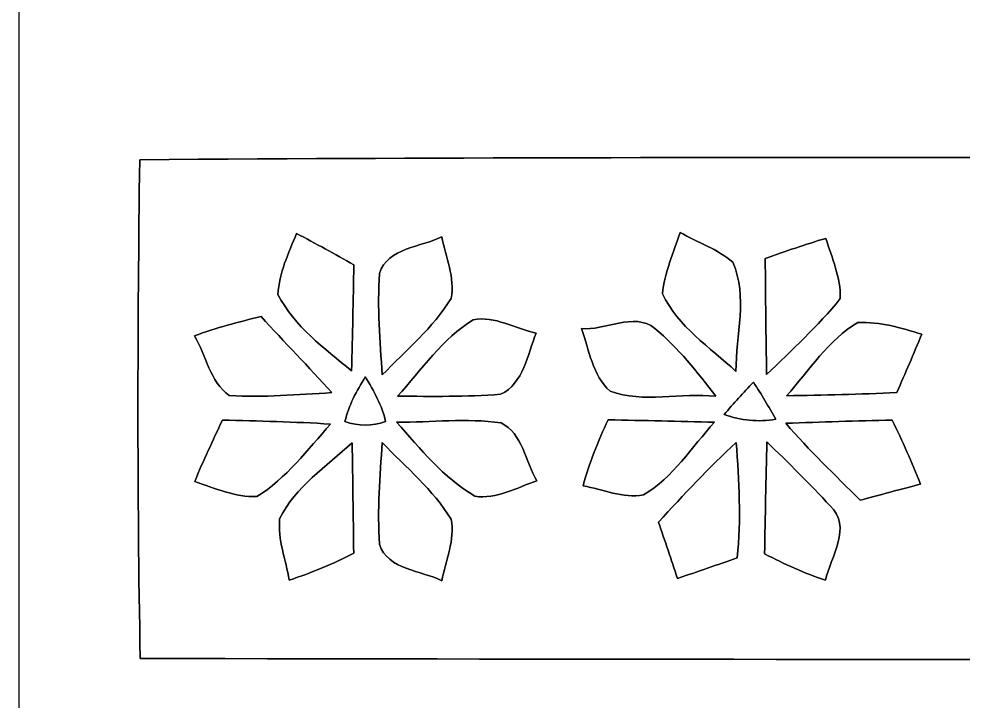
# Model space of a CAD drawing. Header units: centimetres. Extents: x -16.8 to 16.8, y -16.7 to 16.7.
# Drawn here: x -16.77 to -11.2, y -9.5 to -5.48 of the extents above; entities that cross this region are included whole.
import ezdxf

# ---------------------------------------------------------------- set-up
doc = ezdxf.new("R2010")
doc.units = ezdxf.units.CM
doc.header["$MEASUREMENT"] = 0
doc.layers.add('Layer 1', color=7, linetype='Continuous')

msp = doc.modelspace()

# ---------------------------------------------------------------- linework, layer by layer
at = {"layer": 'Layer 1', "color": 7}
for points, knots in [([(-16.77458, 16.66875), (-16.77458, 16.66875), (16.77458, 16.66875), (16.77458, 16.66875), (16.77458, 16.66875), (16.77458, 16.66875), (16.77458, -16.66875), (16.77458, -16.66875), (16.77458, -16.66875), (16.77458, -16.66875), (-16.77458, -16.66875), (-16.77458, -16.66875), (-16.77458, -16.66875), (-16.77458, -16.66875), (-16.77458, 16.66875), (-16.77458, 16.66875), (-16.77458, 16.66875), (-16.77458, 16.66875), (-16.77458, 16.66875), (-16.77458, 16.66875)], [0, 0, 0, 0, 0.1666667, 0.1666667, 0.1666667, 0.1666667, 0.3333333, 0.3333333, 0.3333333, 0.3333333, 0.5, 0.5, 0.5, 0.5, 0.6666667, 0.6666667, 0.6666667, 0.6666667, 1, 1, 1, 1]), ([(-16.06091, -6.30837), (-16.07361, -7.2898), (-16.07714, -8.27123), (-16.05774, -9.25266), (-16.05774, -9.25266), (-5.37175, -9.27029), (5.3146, -9.25618), (16.00024, -9.25971), (16.00024, -9.25971), (16.12406, -9.33309), (16.23766, -9.2202), (16.22707, -9.11049), (16.22707, -9.11049), (16.20273, -8.21549), (16.20273, -7.31979), (16.22884, -6.42479), (16.22884, -6.42479), (16.23766, -6.33765), (16.14911, -6.28615), (16.0715, -6.29708), (16.0715, -6.29708), (9.07415, -6.29708), (2.07645, -6.29708), (-4.92125, -6.29708), (-4.92125, -6.29708), (-8.63459, -6.30449), (-12.34793, -6.28191), (-16.06091, -6.30837)], [0, 0, 0, 0, 0.125, 0.125, 0.125, 0.125, 0.25, 0.25, 0.25, 0.25, 0.375, 0.375, 0.375, 0.375, 0.5, 0.5, 0.5, 0.5, 0.625, 0.625, 0.625, 0.625, 0.75, 0.75, 0.75, 0.75, 1, 1, 1, 1]), ([(-15.13452, -6.7437), (-15.02128, -6.80402), (-14.90768, -6.86506), (-14.79621, -6.92891), (-14.79621, -6.92891), (-14.79973, -7.13669), (-14.80361, -7.34554), (-14.80961, -7.55403), (-14.80961, -7.55403), (-14.97013, -7.4228), (-15.14757, -7.29086), (-15.24459, -7.10424), (-15.24459, -7.10424), (-15.23824, -6.97724), (-15.18144, -6.85976), (-15.13452, -6.7437)], [0, 0, 0, 0, 0.2, 0.2, 0.2, 0.2, 0.4, 0.4, 0.4, 0.4, 0.6, 0.6, 0.6, 0.6, 1, 1, 1, 1]), ([(-12.86933, -6.7377), (-12.76632, -6.79662), (-12.64744, -6.83401), (-12.55783, -6.91409), (-12.55783, -6.91409), (-12.46752, -7.11623), (-12.53913, -7.34554), (-12.53949, -7.55756), (-12.53949, -7.55756), (-12.69153, -7.41609), (-12.88344, -7.29368), (-12.9727, -7.10036), (-12.9727, -7.10036), (-12.96211, -6.97442), (-12.90708, -6.85694), (-12.86933, -6.7377)], [0, 0, 0, 0, 0.2, 0.2, 0.2, 0.2, 0.4, 0.4, 0.4, 0.4, 0.6, 0.6, 0.6, 0.6, 1, 1, 1, 1]), ([(-14.64451, -6.98006), (-14.59865, -6.82696), (-14.39333, -6.82413), (-14.27692, -6.76346), (-14.27692, -6.76346), (-14.2554, -6.88269), (-14.19613, -7.00511), (-14.22188, -7.12717), (-14.22188, -7.12717), (-14.32701, -7.30144), (-14.48929, -7.43232), (-14.62793, -7.57908), (-14.62793, -7.57908), (-14.6431, -7.37976), (-14.65792, -7.17903), (-14.64451, -6.98006)], [0, 0, 0, 0, 0.2, 0.2, 0.2, 0.2, 0.4, 0.4, 0.4, 0.4, 0.6, 0.6, 0.6, 0.6, 1, 1, 1, 1]), ([(-12.36627, -6.89222), (-12.24774, -6.84918), (-12.1285, -6.80791), (-12.0075, -6.77263), (-12.0075, -6.77263), (-11.97257, -6.88869), (-11.9193, -7.00476), (-11.92318, -7.12823), (-11.92318, -7.12823), (-12.05477, -7.2898), (-12.20788, -7.43232), (-12.35851, -7.57626), (-12.35851, -7.57626), (-12.36204, -7.34766), (-12.36416, -7.12011), (-12.36627, -6.89222)], [0, 0, 0, 0, 0.2, 0.2, 0.2, 0.2, 0.4, 0.4, 0.4, 0.4, 0.6, 0.6, 0.6, 0.6, 1, 1, 1, 1]), ([(-15.73742, -7.34836), (-15.60936, -7.30109), (-15.47707, -7.26511), (-15.34407, -7.23477), (-15.34407, -7.23477), (-15.20613, -7.38505), (-15.06361, -7.53145), (-14.92638, -7.68315), (-14.92638, -7.68315), (-15.12782, -7.69514), (-15.32996, -7.71243), (-15.53175, -7.69973), (-15.53175, -7.69973), (-15.6464, -7.61894), (-15.66863, -7.46231), (-15.73742, -7.34836)], [0, 0, 0, 0, 0.2, 0.2, 0.2, 0.2, 0.4, 0.4, 0.4, 0.4, 0.6, 0.6, 0.6, 0.6, 1, 1, 1, 1]), ([(-14.09136, -7.25382), (-13.96506, -7.22701), (-13.84194, -7.30744), (-13.71953, -7.33143), (-13.71953, -7.33143), (-13.77068, -7.45702), (-13.79326, -7.63023), (-13.92943, -7.69267), (-13.92943, -7.69267), (-14.13193, -7.70925), (-14.33513, -7.70537), (-14.53762, -7.70396), (-14.53762, -7.70396), (-14.39545, -7.54944), (-14.27374, -7.36318), (-14.09136, -7.25382)], [0, 0, 0, 0, 0.2, 0.2, 0.2, 0.2, 0.4, 0.4, 0.4, 0.4, 0.6, 0.6, 0.6, 0.6, 1, 1, 1, 1]), ([(-13.45212, -7.30497), (-13.31595, -7.32014), (-13.14203, -7.20408), (-13.01891, -7.30426), (-13.01891, -7.30426), (-12.88027, -7.41927), (-12.76597, -7.56109), (-12.65837, -7.70502), (-12.65837, -7.70502), (-12.86193, -7.68103), (-13.0877, -7.74876), (-13.28244, -7.67397), (-13.28244, -7.67397), (-13.38686, -7.58225), (-13.40556, -7.4295), (-13.45212, -7.30497)], [0, 0, 0, 0, 0.2, 0.2, 0.2, 0.2, 0.4, 0.4, 0.4, 0.4, 0.6, 0.6, 0.6, 0.6, 1, 1, 1, 1]), ([(-11.81841, -7.26934), (-11.68894, -7.26511), (-11.56335, -7.29968), (-11.44164, -7.33884), (-11.44164, -7.33884), (-11.48962, -7.45384), (-11.53901, -7.56814), (-11.58875, -7.68279), (-11.58875, -7.68279), (-11.80606, -7.69338), (-12.02337, -7.69832), (-12.24104, -7.70184), (-12.24104, -7.70184), (-12.10628, -7.55403), (-11.9948, -7.37235), (-11.81841, -7.26934)], [0, 0, 0, 0, 0.2, 0.2, 0.2, 0.2, 0.4, 0.4, 0.4, 0.4, 0.6, 0.6, 0.6, 0.6, 1, 1, 1, 1]), ([(-14.84842, -7.85424), (-14.8269, -7.75864), (-14.77927, -7.67256), (-14.72847, -7.59001), (-14.72847, -7.59001), (-14.67767, -7.67256), (-14.63005, -7.75864), (-14.60853, -7.85424), (-14.60853, -7.85424), (-14.68614, -7.88211), (-14.77081, -7.88211), (-14.84842, -7.85424)], [0, 0, 0, 0, 0.25, 0.25, 0.25, 0.25, 0.5, 0.5, 0.5, 0.5, 1, 1, 1, 1]), ([(-12.60898, -7.81226), (-12.55289, -7.74735), (-12.49539, -7.68385), (-12.43612, -7.62176), (-12.43612, -7.62176), (-12.38956, -7.69303), (-12.34581, -7.7657), (-12.30418, -7.84013), (-12.30418, -7.84013), (-12.40684, -7.85777), (-12.51126, -7.84895), (-12.60898, -7.81226)], [0, 0, 0, 0, 0.25, 0.25, 0.25, 0.25, 0.5, 0.5, 0.5, 0.5, 1, 1, 1, 1]), ([(-15.57232, -7.84507), (-15.35959, -7.85107), (-15.14616, -7.8553), (-14.93344, -7.86906), (-14.93344, -7.86906), (-15.06961, -8.01934), (-15.1952, -8.19044), (-15.36982, -8.29733), (-15.36982, -8.29733), (-15.49753, -8.30086), (-15.61747, -8.24724), (-15.73601, -8.20773), (-15.73601, -8.20773), (-15.68556, -8.08496), (-15.62806, -7.96537), (-15.57232, -7.84507)], [0, 0, 0, 0, 0.2, 0.2, 0.2, 0.2, 0.4, 0.4, 0.4, 0.4, 0.6, 0.6, 0.6, 0.6, 1, 1, 1, 1]), ([(-14.54326, -7.85707), (-14.33901, -7.86059), (-14.13016, -7.83096), (-13.92696, -7.86236), (-13.92696, -7.86236), (-13.79855, -7.92198), (-13.78444, -8.09237), (-13.71494, -8.20349), (-13.71494, -8.20349), (-13.83277, -8.24371), (-13.95342, -8.31391), (-14.08183, -8.29486), (-14.08183, -8.29486), (-14.26528, -8.1855), (-14.40356, -8.01582), (-14.54326, -7.85707)], [0, 0, 0, 0, 0.2, 0.2, 0.2, 0.2, 0.4, 0.4, 0.4, 0.4, 0.6, 0.6, 0.6, 0.6, 1, 1, 1, 1]), ([(-13.29408, -7.84401), (-13.08453, -7.84754), (-12.87533, -7.85213), (-12.66578, -7.85848), (-12.66578, -7.85848), (-12.80054, -8.00382), (-12.91096, -8.1848), (-13.08594, -8.2871), (-13.08594, -8.2871), (-13.20624, -8.30933), (-13.32548, -8.25465), (-13.4426, -8.23313), (-13.4426, -8.23313), (-13.4045, -8.09907), (-13.35476, -7.9689), (-13.29408, -7.84401)], [0, 0, 0, 0, 0.2, 0.2, 0.2, 0.2, 0.4, 0.4, 0.4, 0.4, 0.6, 0.6, 0.6, 0.6, 1, 1, 1, 1]), ([(-12.24527, -7.86447), (-12.03572, -7.85601), (-11.82582, -7.85036), (-11.61591, -7.84542), (-11.61591, -7.84542), (-11.55735, -7.96925), (-11.49809, -8.09378), (-11.45011, -8.2229), (-11.45011, -8.2229), (-11.53901, -8.24653), (-11.71646, -8.29451), (-11.80536, -8.31815), (-11.80536, -8.31815), (-11.95529, -8.16998), (-12.10663, -8.02322), (-12.24527, -7.86447)], [0, 0, 0, 0, 0.2, 0.2, 0.2, 0.2, 0.4, 0.4, 0.4, 0.4, 0.6, 0.6, 0.6, 0.6, 1, 1, 1, 1]), ([(-12.35639, -7.97384), (-12.22939, -8.09696), (-12.10275, -8.22043), (-11.98351, -8.35201), (-11.98351, -8.35201), (-11.84981, -8.47266), (-11.97963, -8.65187), (-12.01067, -8.79087), (-12.01067, -8.79087), (-12.1345, -8.74854), (-12.25409, -8.69562), (-12.3698, -8.63494), (-12.3698, -8.63494), (-12.36592, -8.41375), (-12.3631, -8.19397), (-12.35639, -7.97384)], [0, 0, 0, 0, 0.2, 0.2, 0.2, 0.2, 0.4, 0.4, 0.4, 0.4, 0.6, 0.6, 0.6, 0.6, 1, 1, 1, 1]), ([(-15.23436, -8.42821), (-15.14193, -8.23948), (-14.95743, -8.11847), (-14.80644, -7.97913), (-14.80644, -7.97913), (-14.80256, -8.19609), (-14.79973, -8.4141), (-14.79691, -8.63177), (-14.79691, -8.63177), (-14.91968, -8.69386), (-15.04597, -8.74783), (-15.17721, -8.78981), (-15.17721, -8.78981), (-15.19767, -8.67022), (-15.246, -8.55098), (-15.23436, -8.42821)], [0, 0, 0, 0, 0.2, 0.2, 0.2, 0.2, 0.4, 0.4, 0.4, 0.4, 0.6, 0.6, 0.6, 0.6, 1, 1, 1, 1]), ([(-14.62793, -7.97842), (-14.48929, -8.12518), (-14.32701, -8.25571), (-14.22188, -8.43033), (-14.22188, -8.43033), (-14.19613, -8.55239), (-14.2554, -8.67445), (-14.27692, -8.79404), (-14.27692, -8.79404), (-14.39333, -8.73266), (-14.59865, -8.73054), (-14.64451, -8.57744), (-14.64451, -8.57744), (-14.65792, -8.37706), (-14.6431, -8.17739), (-14.62793, -7.97842)], [0, 0, 0, 0, 0.2, 0.2, 0.2, 0.2, 0.4, 0.4, 0.4, 0.4, 0.6, 0.6, 0.6, 0.6, 1, 1, 1, 1]), ([(-12.99669, -8.44832), (-12.84923, -8.28569), (-12.69788, -8.12624), (-12.53702, -7.97701), (-12.53702, -7.97701), (-12.52291, -8.20349), (-12.50597, -8.43209), (-12.53173, -8.65858), (-12.53173, -8.65858), (-12.6492, -8.69915), (-12.76632, -8.74077), (-12.8845, -8.77958), (-12.8845, -8.77958), (-12.92154, -8.66881), (-12.95894, -8.55839), (-12.99669, -8.44832)], [0, 0, 0, 0, 0.2, 0.2, 0.2, 0.2, 0.4, 0.4, 0.4, 0.4, 0.6, 0.6, 0.6, 0.6, 1, 1, 1, 1])]:
    msp.add_open_spline(points, degree=3, knots=knots, dxfattribs=at)
at = {"layer": 'Layer 1', "color": 250}
for points, knots in [([(-16.06091, -6.30837), (-12.34793, -6.28191), (-8.63459, -6.30449), (-4.92125, -6.29708), (-4.92125, -6.29708), (2.07645, -6.29708), (9.07415, -6.29708), (16.0715, -6.29708), (16.0715, -6.29708), (16.14911, -6.28615), (16.23766, -6.33765), (16.22884, -6.42479), (16.22884, -6.42479), (16.20273, -7.31979), (16.20273, -8.21549), (16.22707, -9.11049), (16.22707, -9.11049), (16.23766, -9.2202), (16.12406, -9.33309), (16.00024, -9.25971), (16.00024, -9.25971), (5.3146, -9.25618), (-5.37175, -9.27029), (-16.05774, -9.25266), (-16.05774, -9.25266), (-16.07714, -8.27123), (-16.07361, -7.2898), (-16.06091, -6.30837), (-16.06091, -6.30837), (-16.06091, -6.30837), (-16.06091, -6.30837), (-16.06091, -6.30837)], [0, 0, 0, 0, 0.1111111, 0.1111111, 0.1111111, 0.1111111, 0.2222222, 0.2222222, 0.2222222, 0.2222222, 0.3333333, 0.3333333, 0.3333333, 0.3333333, 0.4444444, 0.4444444, 0.4444444, 0.4444444, 0.5555556, 0.5555556, 0.5555556, 0.5555556, 0.6666667, 0.6666667, 0.6666667, 0.6666667, 0.7777778, 0.7777778, 0.7777778, 0.7777778, 1, 1, 1, 1]), ([(-15.13452, -6.7437), (-15.18144, -6.85976), (-15.23824, -6.97724), (-15.24459, -7.10424), (-15.24459, -7.10424), (-15.14757, -7.29086), (-14.97013, -7.4228), (-14.80961, -7.55403), (-14.80961, -7.55403), (-14.80361, -7.34554), (-14.79973, -7.13669), (-14.79621, -6.92891), (-14.79621, -6.92891), (-14.90768, -6.86506), (-15.02128, -6.80402), (-15.13452, -6.7437), (-15.13452, -6.7437), (-15.13452, -6.7437), (-15.13452, -6.7437), (-15.13452, -6.7437)], [0, 0, 0, 0, 0.1666667, 0.1666667, 0.1666667, 0.1666667, 0.3333333, 0.3333333, 0.3333333, 0.3333333, 0.5, 0.5, 0.5, 0.5, 0.6666667, 0.6666667, 0.6666667, 0.6666667, 1, 1, 1, 1]), ([(-12.86933, -6.7377), (-12.90708, -6.85694), (-12.96211, -6.97442), (-12.9727, -7.10036), (-12.9727, -7.10036), (-12.88344, -7.29368), (-12.69153, -7.41609), (-12.53949, -7.55756), (-12.53949, -7.55756), (-12.53913, -7.34554), (-12.46752, -7.11623), (-12.55783, -6.91409), (-12.55783, -6.91409), (-12.64744, -6.83401), (-12.76632, -6.79662), (-12.86933, -6.7377), (-12.86933, -6.7377), (-12.86933, -6.7377), (-12.86933, -6.7377), (-12.86933, -6.7377)], [0, 0, 0, 0, 0.1666667, 0.1666667, 0.1666667, 0.1666667, 0.3333333, 0.3333333, 0.3333333, 0.3333333, 0.5, 0.5, 0.5, 0.5, 0.6666667, 0.6666667, 0.6666667, 0.6666667, 1, 1, 1, 1]), ([(-14.64451, -6.98006), (-14.65792, -7.17903), (-14.6431, -7.37976), (-14.62793, -7.57908), (-14.62793, -7.57908), (-14.48929, -7.43232), (-14.32701, -7.30144), (-14.22188, -7.12717), (-14.22188, -7.12717), (-14.19613, -7.00511), (-14.2554, -6.88269), (-14.27692, -6.76346), (-14.27692, -6.76346), (-14.39333, -6.82413), (-14.59865, -6.82696), (-14.64451, -6.98006), (-14.64451, -6.98006), (-14.64451, -6.98006), (-14.64451, -6.98006), (-14.64451, -6.98006)], [0, 0, 0, 0, 0.1666667, 0.1666667, 0.1666667, 0.1666667, 0.3333333, 0.3333333, 0.3333333, 0.3333333, 0.5, 0.5, 0.5, 0.5, 0.6666667, 0.6666667, 0.6666667, 0.6666667, 1, 1, 1, 1]), ([(-12.36627, -6.89222), (-12.36416, -7.12011), (-12.36204, -7.34766), (-12.35851, -7.57626), (-12.35851, -7.57626), (-12.20788, -7.43232), (-12.05477, -7.2898), (-11.92318, -7.12823), (-11.92318, -7.12823), (-11.9193, -7.00476), (-11.97257, -6.88869), (-12.0075, -6.77263), (-12.0075, -6.77263), (-12.1285, -6.80791), (-12.24774, -6.84918), (-12.36627, -6.89222), (-12.36627, -6.89222), (-12.36627, -6.89222), (-12.36627, -6.89222), (-12.36627, -6.89222)], [0, 0, 0, 0, 0.1666667, 0.1666667, 0.1666667, 0.1666667, 0.3333333, 0.3333333, 0.3333333, 0.3333333, 0.5, 0.5, 0.5, 0.5, 0.6666667, 0.6666667, 0.6666667, 0.6666667, 1, 1, 1, 1]), ([(-15.73742, -7.34836), (-15.66863, -7.46231), (-15.6464, -7.61894), (-15.53175, -7.69973), (-15.53175, -7.69973), (-15.32996, -7.71243), (-15.12782, -7.69514), (-14.92638, -7.68315), (-14.92638, -7.68315), (-15.06361, -7.53145), (-15.20613, -7.38505), (-15.34407, -7.23477), (-15.34407, -7.23477), (-15.47707, -7.26511), (-15.60936, -7.30109), (-15.73742, -7.34836), (-15.73742, -7.34836), (-15.73742, -7.34836), (-15.73742, -7.34836), (-15.73742, -7.34836)], [0, 0, 0, 0, 0.1666667, 0.1666667, 0.1666667, 0.1666667, 0.3333333, 0.3333333, 0.3333333, 0.3333333, 0.5, 0.5, 0.5, 0.5, 0.6666667, 0.6666667, 0.6666667, 0.6666667, 1, 1, 1, 1]), ([(-14.09136, -7.25382), (-14.27374, -7.36318), (-14.39545, -7.54944), (-14.53762, -7.70396), (-14.53762, -7.70396), (-14.33513, -7.70537), (-14.13193, -7.70925), (-13.92943, -7.69267), (-13.92943, -7.69267), (-13.79326, -7.63023), (-13.77068, -7.45702), (-13.71953, -7.33143), (-13.71953, -7.33143), (-13.84194, -7.30744), (-13.96506, -7.22701), (-14.09136, -7.25382), (-14.09136, -7.25382), (-14.09136, -7.25382), (-14.09136, -7.25382), (-14.09136, -7.25382)], [0, 0, 0, 0, 0.1666667, 0.1666667, 0.1666667, 0.1666667, 0.3333333, 0.3333333, 0.3333333, 0.3333333, 0.5, 0.5, 0.5, 0.5, 0.6666667, 0.6666667, 0.6666667, 0.6666667, 1, 1, 1, 1]), ([(-13.45212, -7.30497), (-13.40556, -7.4295), (-13.38686, -7.58225), (-13.28244, -7.67397), (-13.28244, -7.67397), (-13.0877, -7.74876), (-12.86193, -7.68103), (-12.65837, -7.70502), (-12.65837, -7.70502), (-12.76597, -7.56109), (-12.88027, -7.41927), (-13.01891, -7.30426), (-13.01891, -7.30426), (-13.14203, -7.20408), (-13.31595, -7.32014), (-13.45212, -7.30497), (-13.45212, -7.30497), (-13.45212, -7.30497), (-13.45212, -7.30497), (-13.45212, -7.30497)], [0, 0, 0, 0, 0.1666667, 0.1666667, 0.1666667, 0.1666667, 0.3333333, 0.3333333, 0.3333333, 0.3333333, 0.5, 0.5, 0.5, 0.5, 0.6666667, 0.6666667, 0.6666667, 0.6666667, 1, 1, 1, 1]), ([(-11.81841, -7.26934), (-11.9948, -7.37235), (-12.10628, -7.55403), (-12.24104, -7.70184), (-12.24104, -7.70184), (-12.02337, -7.69832), (-11.80606, -7.69338), (-11.58875, -7.68279), (-11.58875, -7.68279), (-11.53901, -7.56814), (-11.48962, -7.45384), (-11.44164, -7.33884), (-11.44164, -7.33884), (-11.56335, -7.29968), (-11.68894, -7.26511), (-11.81841, -7.26934), (-11.81841, -7.26934), (-11.81841, -7.26934), (-11.81841, -7.26934), (-11.81841, -7.26934)], [0, 0, 0, 0, 0.1666667, 0.1666667, 0.1666667, 0.1666667, 0.3333333, 0.3333333, 0.3333333, 0.3333333, 0.5, 0.5, 0.5, 0.5, 0.6666667, 0.6666667, 0.6666667, 0.6666667, 1, 1, 1, 1]), ([(-14.84842, -7.85424), (-14.77081, -7.88211), (-14.68614, -7.88211), (-14.60853, -7.85424), (-14.60853, -7.85424), (-14.63005, -7.75864), (-14.67767, -7.67256), (-14.72847, -7.59001), (-14.72847, -7.59001), (-14.77927, -7.67256), (-14.8269, -7.75864), (-14.84842, -7.85424), (-14.84842, -7.85424), (-14.84842, -7.85424), (-14.84842, -7.85424), (-14.84842, -7.85424)], [0, 0, 0, 0, 0.2, 0.2, 0.2, 0.2, 0.4, 0.4, 0.4, 0.4, 0.6, 0.6, 0.6, 0.6, 1, 1, 1, 1]), ([(-12.60898, -7.81226), (-12.51126, -7.84895), (-12.40684, -7.85777), (-12.30418, -7.84013), (-12.30418, -7.84013), (-12.34581, -7.7657), (-12.38956, -7.69303), (-12.43612, -7.62176), (-12.43612, -7.62176), (-12.49539, -7.68385), (-12.55289, -7.74735), (-12.60898, -7.81226), (-12.60898, -7.81226), (-12.60898, -7.81226), (-12.60898, -7.81226), (-12.60898, -7.81226)], [0, 0, 0, 0, 0.2, 0.2, 0.2, 0.2, 0.4, 0.4, 0.4, 0.4, 0.6, 0.6, 0.6, 0.6, 1, 1, 1, 1]), ([(-15.57232, -7.84507), (-15.62806, -7.96537), (-15.68556, -8.08496), (-15.73601, -8.20773), (-15.73601, -8.20773), (-15.61747, -8.24724), (-15.49753, -8.30086), (-15.36982, -8.29733), (-15.36982, -8.29733), (-15.1952, -8.19044), (-15.06961, -8.01934), (-14.93344, -7.86906), (-14.93344, -7.86906), (-15.14616, -7.8553), (-15.35959, -7.85107), (-15.57232, -7.84507), (-15.57232, -7.84507), (-15.57232, -7.84507), (-15.57232, -7.84507), (-15.57232, -7.84507)], [0, 0, 0, 0, 0.1666667, 0.1666667, 0.1666667, 0.1666667, 0.3333333, 0.3333333, 0.3333333, 0.3333333, 0.5, 0.5, 0.5, 0.5, 0.6666667, 0.6666667, 0.6666667, 0.6666667, 1, 1, 1, 1]), ([(-14.54326, -7.85707), (-14.40356, -8.01582), (-14.26528, -8.1855), (-14.08183, -8.29486), (-14.08183, -8.29486), (-13.95342, -8.31391), (-13.83277, -8.24371), (-13.71494, -8.20349), (-13.71494, -8.20349), (-13.78444, -8.09237), (-13.79855, -7.92198), (-13.92696, -7.86236), (-13.92696, -7.86236), (-14.13016, -7.83096), (-14.33901, -7.86059), (-14.54326, -7.85707), (-14.54326, -7.85707), (-14.54326, -7.85707), (-14.54326, -7.85707), (-14.54326, -7.85707)], [0, 0, 0, 0, 0.1666667, 0.1666667, 0.1666667, 0.1666667, 0.3333333, 0.3333333, 0.3333333, 0.3333333, 0.5, 0.5, 0.5, 0.5, 0.6666667, 0.6666667, 0.6666667, 0.6666667, 1, 1, 1, 1]), ([(-13.29408, -7.84401), (-13.35476, -7.9689), (-13.4045, -8.09907), (-13.4426, -8.23313), (-13.4426, -8.23313), (-13.32548, -8.25465), (-13.20624, -8.30933), (-13.08594, -8.2871), (-13.08594, -8.2871), (-12.91096, -8.1848), (-12.80054, -8.00382), (-12.66578, -7.85848), (-12.66578, -7.85848), (-12.87533, -7.85213), (-13.08453, -7.84754), (-13.29408, -7.84401), (-13.29408, -7.84401), (-13.29408, -7.84401), (-13.29408, -7.84401), (-13.29408, -7.84401)], [0, 0, 0, 0, 0.1666667, 0.1666667, 0.1666667, 0.1666667, 0.3333333, 0.3333333, 0.3333333, 0.3333333, 0.5, 0.5, 0.5, 0.5, 0.6666667, 0.6666667, 0.6666667, 0.6666667, 1, 1, 1, 1]), ([(-12.24527, -7.86447), (-12.10663, -8.02322), (-11.95529, -8.16998), (-11.80536, -8.31815), (-11.80536, -8.31815), (-11.71646, -8.29451), (-11.53901, -8.24653), (-11.45011, -8.2229), (-11.45011, -8.2229), (-11.49809, -8.09378), (-11.55735, -7.96925), (-11.61591, -7.84542), (-11.61591, -7.84542), (-11.82582, -7.85036), (-12.03572, -7.85601), (-12.24527, -7.86447), (-12.24527, -7.86447), (-12.24527, -7.86447), (-12.24527, -7.86447), (-12.24527, -7.86447)], [0, 0, 0, 0, 0.1666667, 0.1666667, 0.1666667, 0.1666667, 0.3333333, 0.3333333, 0.3333333, 0.3333333, 0.5, 0.5, 0.5, 0.5, 0.6666667, 0.6666667, 0.6666667, 0.6666667, 1, 1, 1, 1]), ([(-12.35639, -7.97384), (-12.3631, -8.19397), (-12.36592, -8.41375), (-12.3698, -8.63494), (-12.3698, -8.63494), (-12.25409, -8.69562), (-12.1345, -8.74854), (-12.01067, -8.79087), (-12.01067, -8.79087), (-11.97963, -8.65187), (-11.84981, -8.47266), (-11.98351, -8.35201), (-11.98351, -8.35201), (-12.10275, -8.22043), (-12.22939, -8.09696), (-12.35639, -7.97384), (-12.35639, -7.97384), (-12.35639, -7.97384), (-12.35639, -7.97384), (-12.35639, -7.97384)], [0, 0, 0, 0, 0.1666667, 0.1666667, 0.1666667, 0.1666667, 0.3333333, 0.3333333, 0.3333333, 0.3333333, 0.5, 0.5, 0.5, 0.5, 0.6666667, 0.6666667, 0.6666667, 0.6666667, 1, 1, 1, 1]), ([(-15.23436, -8.42821), (-15.246, -8.55098), (-15.19767, -8.67022), (-15.17721, -8.78981), (-15.17721, -8.78981), (-15.04597, -8.74783), (-14.91968, -8.69386), (-14.79691, -8.63177), (-14.79691, -8.63177), (-14.79973, -8.4141), (-14.80256, -8.19609), (-14.80644, -7.97913), (-14.80644, -7.97913), (-14.95743, -8.11847), (-15.14193, -8.23948), (-15.23436, -8.42821), (-15.23436, -8.42821), (-15.23436, -8.42821), (-15.23436, -8.42821), (-15.23436, -8.42821)], [0, 0, 0, 0, 0.1666667, 0.1666667, 0.1666667, 0.1666667, 0.3333333, 0.3333333, 0.3333333, 0.3333333, 0.5, 0.5, 0.5, 0.5, 0.6666667, 0.6666667, 0.6666667, 0.6666667, 1, 1, 1, 1]), ([(-14.62793, -7.97842), (-14.6431, -8.17739), (-14.65792, -8.37706), (-14.64451, -8.57744), (-14.64451, -8.57744), (-14.59865, -8.73054), (-14.39333, -8.73266), (-14.27692, -8.79404), (-14.27692, -8.79404), (-14.2554, -8.67445), (-14.19613, -8.55239), (-14.22188, -8.43033), (-14.22188, -8.43033), (-14.32701, -8.25571), (-14.48929, -8.12518), (-14.62793, -7.97842), (-14.62793, -7.97842), (-14.62793, -7.97842), (-14.62793, -7.97842), (-14.62793, -7.97842)], [0, 0, 0, 0, 0.1666667, 0.1666667, 0.1666667, 0.1666667, 0.3333333, 0.3333333, 0.3333333, 0.3333333, 0.5, 0.5, 0.5, 0.5, 0.6666667, 0.6666667, 0.6666667, 0.6666667, 1, 1, 1, 1]), ([(-12.99669, -8.44832), (-12.95894, -8.55839), (-12.92154, -8.66881), (-12.8845, -8.77958), (-12.8845, -8.77958), (-12.76632, -8.74077), (-12.6492, -8.69915), (-12.53173, -8.65858), (-12.53173, -8.65858), (-12.50597, -8.43209), (-12.52291, -8.20349), (-12.53702, -7.97701), (-12.53702, -7.97701), (-12.69788, -8.12624), (-12.84923, -8.28569), (-12.99669, -8.44832), (-12.99669, -8.44832), (-12.99669, -8.44832), (-12.99669, -8.44832), (-12.99669, -8.44832)], [0, 0, 0, 0, 0.1666667, 0.1666667, 0.1666667, 0.1666667, 0.3333333, 0.3333333, 0.3333333, 0.3333333, 0.5, 0.5, 0.5, 0.5, 0.6666667, 0.6666667, 0.6666667, 0.6666667, 1, 1, 1, 1])]:
    msp.add_open_spline(points, degree=3, knots=knots, dxfattribs=at)

doc.saveas('drawing.dxf')
